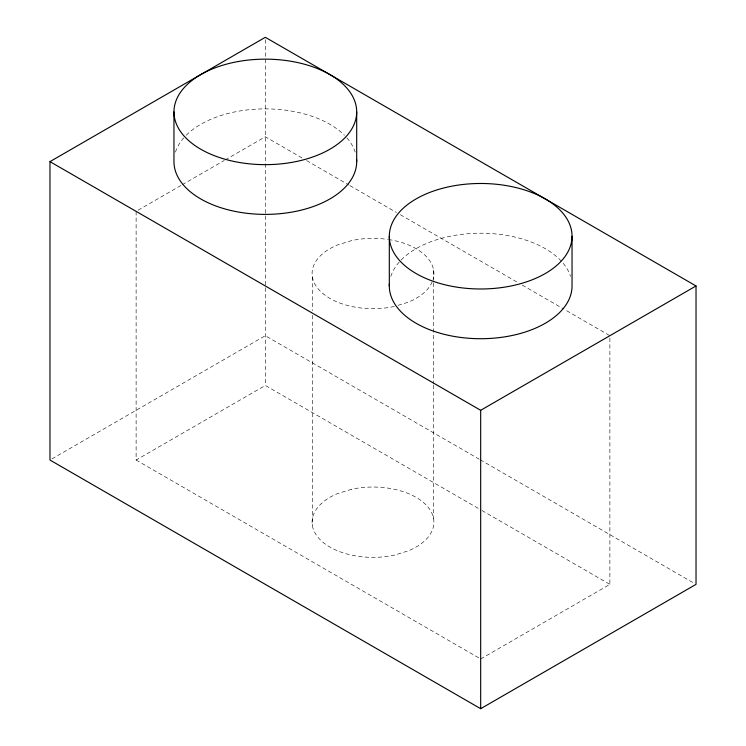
<?xml version="1.0" encoding="UTF-8"?>
<svg xmlns="http://www.w3.org/2000/svg" width="746" height="746" viewBox="0 0 746 746"><rect width="100%" height="100%" fill="white"/><g stroke="black" fill="none" stroke-linecap="round" stroke-linejoin="round"><path stroke-width="0.56" stroke-dasharray="3.73 2.8" d="M138.113 210.213L181.185 185.344M182.192 184.766L224.257 160.474M225.255 159.896L265.324 136.77L302.606 158.292M51.987 458.874L265.324 335.7L479.165 459.163M136.117 211.37L136.117 460.04L265.324 385.44L480.928 509.91M480.676 658.97L609.883 584.37L609.883 335.7L564.554 309.525M398.038 305.338L408.416 302.139A60.911 35.165 0 0 0 432.773 280.3M306.634 160.614L348.941 185.045M349.958 185.623L396.294 212.386M400.332 214.708L518.209 282.762M522.237 285.093L563.547 308.937M480.172 459.741L694.013 583.204M481.935 510.497L609.883 584.37M136.117 460.04L479.669 658.382M433.622 270.127L433.622 281.746M433.622 282.911L433.622 384.004M433.622 385.169L433.622 518.796M312.378 276.934L312.378 310.634M312.378 315.288L312.378 525.604M265.324 39.622L265.324 385.44M175.459 152.109A91.366 52.752 0 0 1 183.777 137.851M186.202 135.259A91.366 52.752 0 0 1 344.447 135.259M346.871 137.851A91.366 52.752 0 0 1 355.189 152.109M390.811 276.44A91.366 52.752 0 0 1 480.676 233.218A91.366 52.752 0 0 1 570.541 276.44M394.392 306.457A60.911 35.165 0 0 1 319.251 290.073A60.911 35.165 0 0 1 337.584 244.921L351.608 240.604A60.911 35.165 0 0 1 387.444 239.373M388.545 239.531A60.911 35.165 0 0 1 433.081 279.302M351.608 489.273L337.584 493.591A60.911 35.165 0 0 0 319.251 538.743A60.911 35.165 0 0 0 394.392 555.127L408.416 550.809A60.911 35.165 0 0 0 426.749 505.657A60.911 35.165 0 0 0 351.608 489.273"/><path stroke-width="1.12" d="M49.973 161.63L265.324 37.3L696.027 285.96L696.027 584.37L480.676 708.7L49.973 460.04L49.973 161.63L480.676 410.3L696.027 285.96M572.042 236.23A91.366 52.752 0 0 1 434.993 281.913A91.366 52.752 0 0 1 434.993 190.547A91.366 52.752 0 0 1 572.042 236.23L572.042 285.96A91.366 52.752 0 0 1 478.848 338.703A91.366 52.752 0 0 1 389.384 283.853M480.676 410.3L480.676 708.7M389.309 236.23L389.309 285.96M356.691 111.9A91.366 52.752 0 0 1 219.641 157.583A91.366 52.752 0 0 1 219.641 66.217A91.366 52.752 0 0 1 356.691 111.9L356.691 161.63M173.958 111.9L173.958 161.63A91.366 52.752 0 0 0 267.152 214.372A91.366 52.752 0 0 0 356.616 159.523"/></g></svg>
